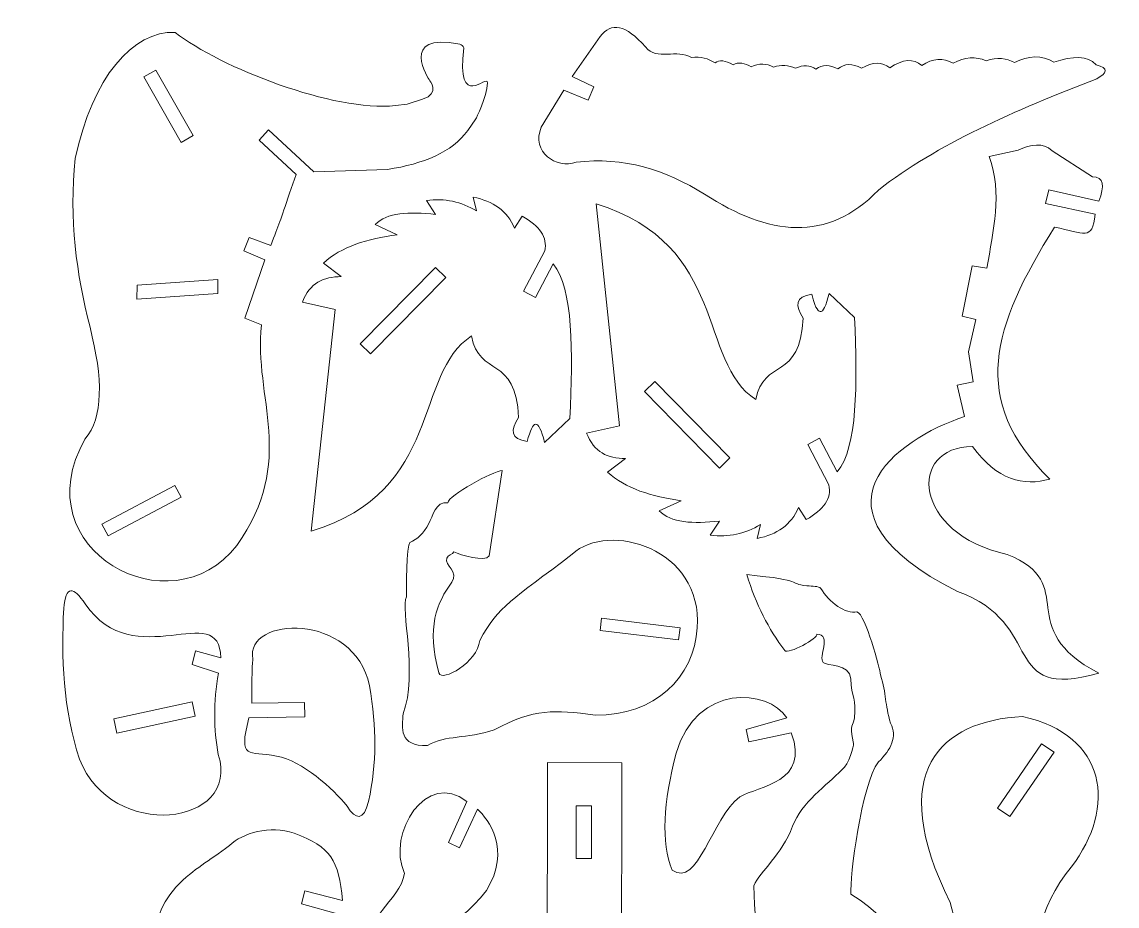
# Model space of a CAD drawing. Header units: millimetres. Extents: x -105 to 248, y -128 to 148.
# Drawn here: x 66.1 to 149.3, y 81.1 to 148.2 of the extents above; entities that cross this region are included whole.
import ezdxf

# ---------------------------------------------------------------- set-up
doc = ezdxf.new("R2010")
doc.units = ezdxf.units.MM
doc.header["$MEASUREMENT"] = 0
doc.layers.add('Camada 1', color=7, linetype='Continuous')

msp = doc.modelspace()

# ---------------------------------------------------------------- linework, layer by layer
at = {"layer": 'Camada 1', "color": 22, "lineweight": 5}
for points, knots in [([(110.0352, 147.1214), (110.0352, 147.1214), (107.901, 144.0921), (107.901, 144.0921), (107.901, 144.0921), (107.901, 144.0921), (109.5675, 143.3053), (109.5675, 143.3053), (109.5675, 143.3053), (109.5675, 143.3053), (109.1297, 142.2872), (109.1297, 142.2872), (109.1297, 142.2872), (109.1297, 142.2872), (107.2737, 143.056), (107.2737, 143.056), (107.2737, 143.056), (107.2737, 143.056), (105.5691, 140.2428), (105.5691, 140.2428), (105.5691, 140.2428), (104.7751, 138.3275), (106.7122, 137.0577), (108.2144, 137.5729), (108.2144, 137.5729), (111.8305, 138.0166), (115.0178, 136.9944), (117.9649, 135.1499), (117.9649, 135.1499), (122.8214, 131.9993), (127.3179, 131.4285), (131.1725, 135.4559), (131.1725, 135.4559), (135.6426, 138.9571), (141.5187, 141.4938), (147.7648, 143.9238), (147.7648, 143.9238), (148.5198, 144.342), (148.722, 144.715), (147.708, 144.988), (147.708, 144.988), (147.0794, 145.7039), (145.9395, 145.6516), (144.5129, 145.1679), (144.5129, 145.1679), (143.5873, 145.7308), (142.5839, 145.6919), (141.5159, 145.154), (141.5159, 145.154), (140.903, 145.4554), (140.2233, 145.5951), (139.3601, 145.2878), (139.3601, 145.2878), (138.5722, 145.6171), (137.7383, 145.5753), (136.8512, 145.0987), (136.8512, 145.0987), (136.0952, 145.5153), (135.3011, 145.4761), (134.4643, 144.9238), (134.4643, 144.9238), (133.8463, 145.4658), (133.0495, 145.442), (132.0369, 144.735), (132.0369, 144.735), (131.4763, 145.2381), (130.7524, 145.2031), (129.8932, 144.722), (129.8932, 144.722), (129.2038, 145.1134), (128.6085, 145.0705), (128.0917, 144.6679), (128.0917, 144.6679), (127.4809, 144.9849), (126.9208, 145.0246), (126.4347, 144.6585), (126.4347, 144.6585), (125.9834, 144.9411), (125.4755, 144.9962), (124.8851, 144.7184), (124.8851, 144.7184), (124.3401, 144.9559), (123.7842, 144.9979), (123.2153, 144.8039), (123.2153, 144.8039), (122.6753, 145.0875), (122.1086, 145.1153), (121.5104, 144.834), (121.5104, 144.834), (121.022, 145.0692), (120.5436, 145.2427), (120.1366, 144.9846), (120.1366, 144.9846), (119.5453, 145.3187), (119.0977, 145.365), (118.7721, 145.1162), (118.7721, 145.1162), (118.2431, 145.436), (117.679, 145.6572), (116.9894, 145.5254), (116.9894, 145.5254), (115.8635, 146.2276), (114.3587, 145.2374), (113.4782, 146.3313), (113.4782, 146.3313), (111.9934, 148.0634), (110.8661, 148.2379), (110.0352, 147.1214)], [0, 0, 0, 0, 0.037037, 0.037037, 0.037037, 0.037037, 0.0740741, 0.0740741, 0.0740741, 0.0740741, 0.1111111, 0.1111111, 0.1111111, 0.1111111, 0.1481481, 0.1481481, 0.1481481, 0.1481481, 0.1851852, 0.1851852, 0.1851852, 0.1851852, 0.2222222, 0.2222222, 0.2222222, 0.2222222, 0.2592593, 0.2592593, 0.2592593, 0.2592593, 0.2962963, 0.2962963, 0.2962963, 0.2962963, 0.3333333, 0.3333333, 0.3333333, 0.3333333, 0.3703704, 0.3703704, 0.3703704, 0.3703704, 0.4074074, 0.4074074, 0.4074074, 0.4074074, 0.4444444, 0.4444444, 0.4444444, 0.4444444, 0.4814815, 0.4814815, 0.4814815, 0.4814815, 0.5185185, 0.5185185, 0.5185185, 0.5185185, 0.5555556, 0.5555556, 0.5555556, 0.5555556, 0.5925926, 0.5925926, 0.5925926, 0.5925926, 0.6296296, 0.6296296, 0.6296296, 0.6296296, 0.6666667, 0.6666667, 0.6666667, 0.6666667, 0.7037037, 0.7037037, 0.7037037, 0.7037037, 0.7407407, 0.7407407, 0.7407407, 0.7407407, 0.7777778, 0.7777778, 0.7777778, 0.7777778, 0.8148148, 0.8148148, 0.8148148, 0.8148148, 0.8518519, 0.8518519, 0.8518519, 0.8518519, 0.8888889, 0.8888889, 0.8888889, 0.8888889, 0.9259259, 0.9259259, 0.9259259, 0.9259259, 0.962963, 0.962963, 0.962963, 0.962963, 1, 1, 1, 1]), ([(75.3835, 144.0578), (75.3835, 144.0578), (78.2232, 139.0746), (78.2232, 139.0746), (78.2232, 139.0746), (78.2232, 139.0746), (79.1358, 139.5947), (79.1358, 139.5947), (79.1358, 139.5947), (79.1358, 139.5947), (76.2961, 144.5779), (76.2961, 144.5779), (76.2961, 144.5779), (76.2961, 144.5779), (75.3835, 144.0578), (75.3835, 144.0578)], [0, 0, 0, 0, 0.25, 0.25, 0.25, 0.25, 0.5, 0.5, 0.5, 0.5, 0.75, 0.75, 0.75, 0.75, 1, 1, 1, 1]), ([(140.9657, 107.7719), (133.7503, 109.3557), (133.3794, 115.9565), (138.3267, 115.9812), (138.3267, 115.9812), (140.1695, 113.4206), (142.2196, 112.922), (144.1952, 113.5016), (144.1952, 113.5016), (138.0274, 119.5056), (139.8343, 125.0658), (144.5455, 132.6434), (144.5455, 132.6434), (146.8364, 132.2106), (147.4229, 131.5269), (147.6313, 133.6225), (147.6313, 133.6225), (147.6313, 133.6225), (143.8682, 134.4304), (143.8682, 134.4304), (143.8682, 134.4304), (143.8682, 134.4304), (144.1302, 135.4835), (144.1302, 135.4835), (144.1302, 135.4835), (144.1302, 135.4835), (147.9264, 134.6226), (147.9264, 134.6226), (147.9264, 134.6226), (148.3715, 135.775), (148.2912, 136.4634), (147.4435, 136.4741), (147.4435, 136.4741), (147.4435, 136.4741), (144.3728, 138.4521), (144.3728, 138.4521), (144.3728, 138.4521), (143.647, 139.1053), (142.7995, 138.9229), (141.7796, 138.4916), (141.7796, 138.4916), (141.7796, 138.4916), (139.5981, 138.0063), (139.5981, 138.0063), (139.5981, 138.0063), (140.6152, 135.2056), (139.9026, 132.3927), (139.4175, 129.5312), (139.4175, 129.5312), (139.4175, 129.5312), (138.2919, 129.7099), (138.2919, 129.7099), (138.2919, 129.7099), (138.2919, 129.7099), (137.5265, 125.8854), (137.5265, 125.8854), (137.5265, 125.8854), (137.5265, 125.8854), (138.571, 125.6166), (138.571, 125.6166), (138.571, 125.6166), (138.571, 125.6166), (138.0133, 123.1622), (138.0133, 123.1622), (138.0133, 123.1622), (138.0133, 123.1622), (138.3849, 120.888), (138.3849, 120.888), (138.3849, 120.888), (138.3849, 120.888), (137.1685, 120.642), (137.1685, 120.642), (137.1685, 120.642), (137.1685, 120.642), (137.7076, 118.2504), (137.7076, 118.2504), (137.7076, 118.2504), (132.5354, 116.5159), (125.015, 111.1318), (137.172, 104.957), (137.172, 104.957), (143.9742, 102.5608), (140.3143, 96.5903), (147.9246, 98.7565), (147.9246, 98.7565), (141.2993, 102.1717), (146.5582, 105.5432), (140.9657, 107.7719)], [0, 0, 0, 0, 0.0454545, 0.0454545, 0.0454545, 0.0454545, 0.0909091, 0.0909091, 0.0909091, 0.0909091, 0.1363636, 0.1363636, 0.1363636, 0.1363636, 0.1818182, 0.1818182, 0.1818182, 0.1818182, 0.2272727, 0.2272727, 0.2272727, 0.2272727, 0.2727273, 0.2727273, 0.2727273, 0.2727273, 0.3181818, 0.3181818, 0.3181818, 0.3181818, 0.3636364, 0.3636364, 0.3636364, 0.3636364, 0.4090909, 0.4090909, 0.4090909, 0.4090909, 0.4545455, 0.4545455, 0.4545455, 0.4545455, 0.5, 0.5, 0.5, 0.5, 0.5454545, 0.5454545, 0.5454545, 0.5454545, 0.5909091, 0.5909091, 0.5909091, 0.5909091, 0.6363636, 0.6363636, 0.6363636, 0.6363636, 0.6818182, 0.6818182, 0.6818182, 0.6818182, 0.7272727, 0.7272727, 0.7272727, 0.7272727, 0.7727273, 0.7727273, 0.7727273, 0.7727273, 0.8181818, 0.8181818, 0.8181818, 0.8181818, 0.8636364, 0.8636364, 0.8636364, 0.8636364, 0.9090909, 0.9090909, 0.9090909, 0.9090909, 0.9545455, 0.9545455, 0.9545455, 0.9545455, 1, 1, 1, 1]), ([(87.4231, 126.947), (87.4231, 126.947), (89.9033, 126.3941), (89.9033, 126.3941), (89.9033, 126.3941), (89.9033, 126.3941), (88.0947, 109.5406), (88.0947, 109.5406), (88.0947, 109.5406), (98.1706, 112.5977), (95.8153, 121.535), (100.273, 124.3758), (100.273, 124.3758), (100.8272, 121.193), (103.665, 122.9776), (103.8371, 118.169), (103.8371, 118.169), (103.2284, 117.2332), (103.2138, 116.5351), (104.5064, 116.3599), (104.5064, 116.3599), (104.9124, 118.0247), (105.3439, 118.2252), (105.8135, 116.2859), (105.8135, 116.2859), (105.8135, 116.2859), (107.745, 118.0998), (107.745, 118.0998), (107.745, 118.0998), (107.9697, 123.1967), (108.0148, 127.9668), (106.4704, 129.8459), (106.4704, 129.8459), (106.4704, 129.8459), (105.1196, 127.2993), (105.1196, 127.2993), (105.1196, 127.2993), (105.1196, 127.2993), (104.2263, 127.7796), (104.2263, 127.7796), (104.2263, 127.7796), (104.2263, 127.7796), (105.831, 130.8329), (105.831, 130.8329), (105.831, 130.8329), (106.0661, 131.8776), (105.4245, 132.7418), (104.1226, 133.4709), (104.1226, 133.4709), (104.1226, 133.4709), (103.5395, 132.5529), (103.5395, 132.5529), (103.5395, 132.5529), (102.977, 133.882), (101.8888, 134.6221), (100.4048, 134.9186), (100.4048, 134.9186), (100.4048, 134.9186), (100.6461, 133.8732), (100.6461, 133.8732), (100.6461, 133.8732), (99.4895, 134.5693), (98.2273, 134.8628), (96.8377, 134.6709), (96.8377, 134.6709), (96.8377, 134.6709), (97.5406, 133.6066), (97.5406, 133.6066), (97.5406, 133.6066), (95.5163, 133.8441), (93.8258, 133.7502), (92.9568, 132.8418), (92.9568, 132.8418), (92.9568, 132.8418), (94.6246, 132.0674), (94.6246, 132.0674), (94.6246, 132.0674), (92.3691, 131.7541), (90.3742, 131.1683), (89.0199, 129.9123), (89.0199, 129.9123), (89.0199, 129.9123), (90.3725, 128.8859), (90.3725, 128.8859), (90.3725, 128.8859), (89.0412, 128.8755), (87.9585, 128.411), (87.4231, 126.947)], [0, 0, 0, 0, 0.0454545, 0.0454545, 0.0454545, 0.0454545, 0.0909091, 0.0909091, 0.0909091, 0.0909091, 0.1363636, 0.1363636, 0.1363636, 0.1363636, 0.1818182, 0.1818182, 0.1818182, 0.1818182, 0.2272727, 0.2272727, 0.2272727, 0.2272727, 0.2727273, 0.2727273, 0.2727273, 0.2727273, 0.3181818, 0.3181818, 0.3181818, 0.3181818, 0.3636364, 0.3636364, 0.3636364, 0.3636364, 0.4090909, 0.4090909, 0.4090909, 0.4090909, 0.4545455, 0.4545455, 0.4545455, 0.4545455, 0.5, 0.5, 0.5, 0.5, 0.5454545, 0.5454545, 0.5454545, 0.5454545, 0.5909091, 0.5909091, 0.5909091, 0.5909091, 0.6363636, 0.6363636, 0.6363636, 0.6363636, 0.6818182, 0.6818182, 0.6818182, 0.6818182, 0.7272727, 0.7272727, 0.7272727, 0.7272727, 0.7727273, 0.7727273, 0.7727273, 0.7727273, 0.8181818, 0.8181818, 0.8181818, 0.8181818, 0.8636364, 0.8636364, 0.8636364, 0.8636364, 0.9090909, 0.9090909, 0.9090909, 0.9090909, 0.9545455, 0.9545455, 0.9545455, 0.9545455, 1, 1, 1, 1]), ([(109.0146, 117.0009), (109.0146, 117.0009), (111.4964, 117.5467), (111.4964, 117.5467), (111.4964, 117.5467), (111.4964, 117.5467), (109.7358, 134.4053), (109.7358, 134.4053), (109.7358, 134.4053), (119.8029, 131.3195), (117.4223, 122.3889), (121.8718, 119.5354), (121.8718, 119.5354), (122.4351, 122.7167), (125.2678, 120.9241), (125.4536, 125.7321), (125.4536, 125.7321), (124.8476, 126.6696), (124.8349, 127.3677), (126.1281, 127.5393), (126.1281, 127.5393), (126.5293, 125.8734), (126.9603, 125.6716), (127.4353, 127.6096), (127.4353, 127.6096), (127.4353, 127.6096), (129.3617, 125.7901), (129.3617, 125.7901), (129.3617, 125.7901), (129.5718, 120.6927), (129.6034, 115.9224), (128.0536, 114.0477), (128.0536, 114.0477), (128.0536, 114.0477), (126.71, 116.5982), (126.71, 116.5982), (126.71, 116.5982), (126.71, 116.5982), (125.8154, 116.1204), (125.8154, 116.1204), (125.8154, 116.1204), (125.8154, 116.1204), (127.4115, 113.0626), (127.4115, 113.0626), (127.4115, 113.0626), (127.6436, 112.0172), (126.9995, 111.1548), (125.6955, 110.4295), (125.6955, 110.4295), (125.6955, 110.4295), (125.1151, 111.3491), (125.1151, 111.3491), (125.1151, 111.3491), (124.5488, 110.0216), (123.4584, 109.2846), (121.9736, 108.9923), (121.9736, 108.9923), (121.9736, 108.9923), (122.2179, 110.0371), (122.2179, 110.0371), (122.2179, 110.0371), (121.0593, 109.3443), (119.7962, 109.0544), (118.4072, 109.2502), (118.4072, 109.2502), (118.4072, 109.2502), (119.1132, 110.3125), (119.1132, 110.3125), (119.1132, 110.3125), (117.0882, 110.0807), (115.398, 110.1795), (114.5315, 111.0904), (114.5315, 111.0904), (114.5315, 111.0904), (116.2016, 111.86), (116.2016, 111.86), (116.2016, 111.86), (113.9469, 112.1797), (111.9537, 112.7712), (110.603, 114.031), (110.603, 114.031), (110.603, 114.031), (111.9585, 115.0536), (111.9585, 115.0536), (111.9585, 115.0536), (110.6273, 115.0678), (109.5459, 115.5354), (109.0146, 117.0009)], [0, 0, 0, 0, 0.0454545, 0.0454545, 0.0454545, 0.0454545, 0.0909091, 0.0909091, 0.0909091, 0.0909091, 0.1363636, 0.1363636, 0.1363636, 0.1363636, 0.1818182, 0.1818182, 0.1818182, 0.1818182, 0.2272727, 0.2272727, 0.2272727, 0.2272727, 0.2727273, 0.2727273, 0.2727273, 0.2727273, 0.3181818, 0.3181818, 0.3181818, 0.3181818, 0.3636364, 0.3636364, 0.3636364, 0.3636364, 0.4090909, 0.4090909, 0.4090909, 0.4090909, 0.4545455, 0.4545455, 0.4545455, 0.4545455, 0.5, 0.5, 0.5, 0.5, 0.5454545, 0.5454545, 0.5454545, 0.5454545, 0.5909091, 0.5909091, 0.5909091, 0.5909091, 0.6363636, 0.6363636, 0.6363636, 0.6363636, 0.6818182, 0.6818182, 0.6818182, 0.6818182, 0.7272727, 0.7272727, 0.7272727, 0.7272727, 0.7727273, 0.7727273, 0.7727273, 0.7727273, 0.8181818, 0.8181818, 0.8181818, 0.8181818, 0.8636364, 0.8636364, 0.8636364, 0.8636364, 0.9090909, 0.9090909, 0.9090909, 0.9090909, 0.9545455, 0.9545455, 0.9545455, 0.9545455, 1, 1, 1, 1]), ([(91.8103, 123.7834), (91.8103, 123.7834), (92.5934, 123.0124), (92.5934, 123.0124), (92.5934, 123.0124), (92.5934, 123.0124), (98.3049, 128.8131), (98.3049, 128.8131), (98.3049, 128.8131), (98.3049, 128.8131), (97.5218, 129.5841), (97.5218, 129.5841), (97.5218, 129.5841), (97.5218, 129.5841), (91.8103, 123.7834), (91.8103, 123.7834)], [0, 0, 0, 0, 0.25, 0.25, 0.25, 0.25, 0.5, 0.5, 0.5, 0.5, 0.75, 0.75, 0.75, 0.75, 1, 1, 1, 1]), ([(74.8725, 128.2294), (74.8725, 128.2294), (74.853, 127.1613), (74.853, 127.1613), (74.853, 127.1613), (74.853, 127.1613), (80.9873, 127.5896), (80.9873, 127.5896), (80.9873, 127.5896), (80.9873, 127.5896), (81.0068, 128.6577), (81.0068, 128.6577), (81.0068, 128.6577), (81.0068, 128.6577), (74.8725, 128.2294), (74.8725, 128.2294)], [0, 0, 0, 0, 0.25, 0.25, 0.25, 0.25, 0.5, 0.5, 0.5, 0.5, 0.75, 0.75, 0.75, 0.75, 1, 1, 1, 1]), ([(113.4109, 120.1519), (113.4109, 120.1519), (114.1961, 120.9207), (114.1961, 120.9207), (114.1961, 120.9207), (114.1961, 120.9207), (119.8911, 115.1038), (119.8911, 115.1038), (119.8911, 115.1038), (119.8911, 115.1038), (119.1059, 114.335), (119.1059, 114.335), (119.1059, 114.335), (119.1059, 114.335), (113.4109, 120.1519), (113.4109, 120.1519)], [0, 0, 0, 0, 0.25, 0.25, 0.25, 0.25, 0.5, 0.5, 0.5, 0.5, 0.75, 0.75, 0.75, 0.75, 1, 1, 1, 1]), ([(95.0781, 95.6728), (94.9942, 94.6415), (94.73, 93.1512), (96.9326, 93.267), (96.9326, 93.267), (98.3058, 94.0804), (99.8482, 93.7271), (101.988, 94.4429), (101.988, 94.4429), (105.0922, 96.102), (106.502, 95.962), (109.6694, 95.5707), (109.6694, 95.5707), (114.2059, 95.5111), (117.1838, 98.4575), (117.4189, 102.1949), (117.4189, 102.1949), (117.8321, 108.2446), (110.6838, 110.3278), (107.9112, 107.7992), (107.9112, 107.7992), (103.3474, 104.2699), (102.3321, 103.9145), (100.8937, 101.2439), (100.8937, 101.2439), (100.7295, 99.5793), (98.019, 98.0457), (97.7937, 98.7719), (97.7937, 98.7719), (96.8266, 102.2175), (97.6329, 104.1008), (98.7679, 105.6665), (98.7679, 105.6665), (99.3264, 106.437), (98.1982, 106.9749), (98.3982, 107.4855), (98.3982, 107.4855), (98.4997, 107.7443), (98.8059, 107.7489), (98.9359, 107.9673), (98.9359, 107.9673), (99.3974, 107.7362), (101.2993, 107.184), (101.6172, 107.6578), (101.6172, 107.6578), (101.6172, 107.6578), (102.6029, 114.1456), (102.6029, 114.1456), (102.6029, 114.1456), (101.9182, 114.1321), (98.4754, 112.2496), (98.4699, 111.7062), (98.4699, 111.7062), (97.5408, 111.8509), (97.3091, 110.6287), (97.037, 110.1323), (97.037, 110.1323), (96.5923, 109.3209), (96.1561, 108.9492), (95.588, 108.6693), (95.588, 108.6693), (95.3445, 108.5494), (95.2982, 104.9705), (95.3284, 104.5537), (95.3284, 104.5537), (94.844, 103.6775), (96.218, 98.7077), (95.0781, 95.6728)], [0, 0, 0, 0, 0.0588235, 0.0588235, 0.0588235, 0.0588235, 0.1176471, 0.1176471, 0.1176471, 0.1176471, 0.1764706, 0.1764706, 0.1764706, 0.1764706, 0.2352941, 0.2352941, 0.2352941, 0.2352941, 0.2941176, 0.2941176, 0.2941176, 0.2941176, 0.3529412, 0.3529412, 0.3529412, 0.3529412, 0.4117647, 0.4117647, 0.4117647, 0.4117647, 0.4705882, 0.4705882, 0.4705882, 0.4705882, 0.5294118, 0.5294118, 0.5294118, 0.5294118, 0.5882353, 0.5882353, 0.5882353, 0.5882353, 0.6470588, 0.6470588, 0.6470588, 0.6470588, 0.7058824, 0.7058824, 0.7058824, 0.7058824, 0.7647059, 0.7647059, 0.7647059, 0.7647059, 0.8235294, 0.8235294, 0.8235294, 0.8235294, 0.8823529, 0.8823529, 0.8823529, 0.8823529, 0.9411765, 0.9411765, 0.9411765, 0.9411765, 1, 1, 1, 1]), ([(72.1975, 110.0823), (72.1975, 110.0823), (77.7279, 113.0221), (77.7279, 113.0221), (77.7279, 113.0221), (77.7279, 113.0221), (78.2055, 112.1301), (78.2055, 112.1301), (78.2055, 112.1301), (78.2055, 112.1301), (72.6751, 109.1903), (72.6751, 109.1903), (72.6751, 109.1903), (72.6751, 109.1903), (72.1975, 110.0823), (72.1975, 110.0823)], [0, 0, 0, 0, 0.25, 0.25, 0.25, 0.25, 0.5, 0.5, 0.5, 0.5, 0.75, 0.75, 0.75, 0.75, 1, 1, 1, 1]), ([(121.1844, 106.2425), (121.8675, 103.9928), (122.8341, 102.0815), (124.0587, 100.4784), (124.0587, 100.4784), (124.3096, 100.1419), (126.6458, 101.4282), (126.4942, 101.7209), (126.4942, 101.7209), (127.6746, 101.7019), (126.581, 99.9662), (126.9789, 99.5628), (126.9789, 99.5628), (127.2408, 99.2974), (129.0171, 99.5112), (129.0757, 98.312), (129.0757, 98.312), (129.145, 96.898), (129.5062, 96.8139), (129.3573, 95.3536), (129.3573, 95.3536), (129.2847, 94.6421), (128.9413, 95.0528), (129.2823, 93.4155), (129.2823, 93.4155), (129.3207, 93.2312), (128.9563, 91.7896), (128.3941, 91.4156), (128.3941, 91.4156), (127.2724, 90.2333), (125.3286, 88.9304), (124.6627, 87.1305), (124.6627, 87.1305), (123.8456, 84.9224), (122.196, 83.7283), (121.7079, 82.6033), (121.7079, 82.6033), (121.8803, 74.7012), (124.1492, 71.1985), (130.3573, 70.8435), (130.3573, 70.8435), (133.6197, 71.1698), (136.8387, 76.9749), (129.084, 81.9662), (129.084, 81.9662), (129.0027, 83.2095), (129.8746, 90.3128), (131.1737, 92.0043), (131.1737, 92.0043), (132.1583, 92.9413), (132.6142, 93.9449), (132.1027, 94.9439), (132.1027, 94.9439), (131.6501, 96.4435), (131.7955, 97.1139), (131.3428, 98.6337), (131.3428, 98.6337), (131.2807, 99.0357), (130.2223, 103.2264), (129.5401, 103.4168), (129.5401, 103.4168), (128.7249, 103.188), (127.3928, 104.1577), (126.8043, 105.1935), (126.8043, 105.1935), (126.5883, 105.3877), (126.2198, 105.3459), (125.7335, 105.3947), (125.7335, 105.3947), (124.2007, 105.5483), (125.7818, 105.7939), (121.1844, 106.2425)], [0, 0, 0, 0, 0.0555556, 0.0555556, 0.0555556, 0.0555556, 0.1111111, 0.1111111, 0.1111111, 0.1111111, 0.1666667, 0.1666667, 0.1666667, 0.1666667, 0.2222222, 0.2222222, 0.2222222, 0.2222222, 0.2777778, 0.2777778, 0.2777778, 0.2777778, 0.3333333, 0.3333333, 0.3333333, 0.3333333, 0.3888889, 0.3888889, 0.3888889, 0.3888889, 0.4444444, 0.4444444, 0.4444444, 0.4444444, 0.5, 0.5, 0.5, 0.5, 0.5555556, 0.5555556, 0.5555556, 0.5555556, 0.6111111, 0.6111111, 0.6111111, 0.6111111, 0.6666667, 0.6666667, 0.6666667, 0.6666667, 0.7222222, 0.7222222, 0.7222222, 0.7222222, 0.7777778, 0.7777778, 0.7777778, 0.7777778, 0.8333333, 0.8333333, 0.8333333, 0.8333333, 0.8888889, 0.8888889, 0.8888889, 0.8888889, 0.9444444, 0.9444444, 0.9444444, 0.9444444, 1, 1, 1, 1]), ([(70.4911, 92.2303), (69.2422, 95.9351), (69.1048, 100.0604), (69.2929, 103.6681), (69.2929, 103.6681), (69.4388, 105.4378), (70.0286, 105.3605), (70.9225, 104.0198), (70.9225, 104.0198), (74.6396, 98.5586), (81.1647, 104.4545), (81.2203, 99.925), (81.2203, 99.925), (81.2203, 99.925), (79.3034, 100.4386), (79.3034, 100.4386), (79.3034, 100.4386), (79.3034, 100.4386), (79.0366, 99.4174), (79.0366, 99.4174), (79.0366, 99.4174), (79.0366, 99.4174), (81.0468, 98.761), (81.0468, 98.761), (81.0468, 98.761), (80.6679, 96.5419), (80.6641, 94.4796), (81.0355, 92.5743), (81.0355, 92.5743), (82.7823, 87.1403), (72.9285, 85.9139), (70.4911, 92.2303)], [0, 0, 0, 0, 0.125, 0.125, 0.125, 0.125, 0.25, 0.25, 0.25, 0.25, 0.375, 0.375, 0.375, 0.375, 0.5, 0.5, 0.5, 0.5, 0.625, 0.625, 0.625, 0.625, 0.75, 0.75, 0.75, 0.75, 0.875, 0.875, 0.875, 0.875, 1, 1, 1, 1]), ([(92.5152, 97.8031), (93.0544, 94.5342), (93.0947, 91.9859), (92.4453, 88.9942), (92.4453, 88.9942), (92.082, 87.534), (91.4772, 87.5679), (90.8109, 88.6594), (90.8109, 88.6594), (89.7726, 89.9798), (87.4123, 92.0936), (85.4532, 92.4589), (85.4532, 92.4589), (83.3217, 92.8563), (82.5454, 92.0862), (83.3476, 95.3505), (83.3476, 95.3505), (83.3476, 95.3505), (87.5997, 95.4251), (87.5997, 95.4251), (87.5997, 95.4251), (87.5997, 95.4251), (87.5771, 96.5217), (87.5771, 96.5217), (87.5771, 96.5217), (87.5771, 96.5217), (83.5909, 96.4624), (83.5909, 96.4624), (83.5909, 96.4624), (83.5207, 98.1867), (83.6506, 99.8141), (83.6506, 99.8141), (83.6506, 99.8141), (83.0498, 103.1021), (91.3381, 103.4182), (92.5152, 97.8031)], [0, 0, 0, 0, 0.1111111, 0.1111111, 0.1111111, 0.1111111, 0.2222222, 0.2222222, 0.2222222, 0.2222222, 0.3333333, 0.3333333, 0.3333333, 0.3333333, 0.4444444, 0.4444444, 0.4444444, 0.4444444, 0.5555556, 0.5555556, 0.5555556, 0.5555556, 0.6666667, 0.6666667, 0.6666667, 0.6666667, 0.7777778, 0.7777778, 0.7777778, 0.7777778, 0.8888889, 0.8888889, 0.8888889, 0.8888889, 1, 1, 1, 1]), ([(110.1524, 102.9209), (110.1524, 102.9209), (110.0421, 101.9961), (110.0421, 101.9961), (110.0421, 101.9961), (110.0421, 101.9961), (116.0033, 101.285), (116.0033, 101.285), (116.0033, 101.285), (116.0033, 101.285), (116.1137, 102.2098), (116.1137, 102.2098), (116.1137, 102.2098), (116.1137, 102.2098), (110.1524, 102.9209), (110.1524, 102.9209)], [0, 0, 0, 0, 0.25, 0.25, 0.25, 0.25, 0.5, 0.5, 0.5, 0.5, 0.75, 0.75, 0.75, 0.75, 1, 1, 1, 1]), ([(124.5571, 94.2093), (124.5571, 94.2093), (121.3359, 93.5327), (121.3359, 93.5327), (121.3359, 93.5327), (121.3359, 93.5327), (121.1337, 94.4747), (121.1337, 94.4747), (121.1337, 94.4747), (121.1337, 94.4747), (124.2163, 95.3562), (124.2163, 95.3562), (124.2163, 95.3562), (122.7833, 97.5602), (117.4153, 98.0242), (115.8078, 92.6814), (115.8078, 92.6814), (114.8545, 88.9487), (114.6424, 85.8841), (115.5141, 83.7956), (115.5141, 83.7956), (117.4883, 82.3821), (118.4765, 87.7056), (120.6485, 89.3611), (120.6485, 89.3611), (122.1086, 90.1832), (126.002, 90.4466), (124.5571, 94.2093)], [0, 0, 0, 0, 0.1428571, 0.1428571, 0.1428571, 0.1428571, 0.2857143, 0.2857143, 0.2857143, 0.2857143, 0.4285714, 0.4285714, 0.4285714, 0.4285714, 0.5714286, 0.5714286, 0.5714286, 0.5714286, 0.7142857, 0.7142857, 0.7142857, 0.7142857, 0.8571429, 0.8571429, 0.8571429, 0.8571429, 1, 1, 1, 1]), ([(73.329, 94.1947), (73.329, 94.1947), (73.0946, 95.2833), (73.0946, 95.2833), (73.0946, 95.2833), (73.0946, 95.2833), (79.043, 96.5642), (79.043, 96.5642), (79.043, 96.5642), (79.043, 96.5642), (79.2774, 95.4756), (79.2774, 95.4756), (79.2774, 95.4756), (79.2774, 95.4756), (73.329, 94.1947), (73.329, 94.1947)], [0, 0, 0, 0, 0.25, 0.25, 0.25, 0.25, 0.5, 0.5, 0.5, 0.5, 0.75, 0.75, 0.75, 0.75, 1, 1, 1, 1]), ([(142.8923, 56.5337), (142.8923, 56.5337), (137.342, 59.9125), (137.342, 59.9125), (137.342, 59.9125), (137.8811, 62.5155), (141.3924, 59.7552), (141.8121, 62.4789), (141.8121, 62.4789), (142.6845, 68.1389), (142.8677, 73.0986), (141.0258, 74.3315), (141.0258, 74.3315), (138.9028, 77.2205), (137.1535, 78.6824), (136.6338, 81.3171), (136.6338, 81.3171), (131.6605, 91.3268), (135.9144, 95.1255), (142.1234, 95.4627), (142.1234, 95.4627), (148.5383, 94.0288), (149.307, 88.5871), (145.8247, 84.016), (145.8247, 84.016), (143.3133, 80.9584), (142.454, 77.2518), (144.4347, 75.3132), (144.4347, 75.3132), (145.8582, 74.4024), (146.4981, 73.1044), (145.699, 71.4594), (145.699, 71.4594), (145.2421, 69.961), (144.9382, 68.4609), (144.8664, 66.881), (144.8664, 66.881), (144.6181, 65.3012), (144.7108, 63.8913), (145.2154, 62.4633), (145.2154, 62.4633), (145.4248, 61.4501), (145.3207, 60.7338), (144.8437, 60.7885), (144.8437, 60.7885), (144.0291, 61.0197), (143.5294, 60.8343), (143.3561, 59.6238), (143.3561, 59.6238), (143.4248, 58.4385), (143.5195, 57.5335), (142.8923, 56.5337)], [0, 0, 0, 0, 0.0769231, 0.0769231, 0.0769231, 0.0769231, 0.1538462, 0.1538462, 0.1538462, 0.1538462, 0.2307692, 0.2307692, 0.2307692, 0.2307692, 0.3076923, 0.3076923, 0.3076923, 0.3076923, 0.3846154, 0.3846154, 0.3846154, 0.3846154, 0.4615385, 0.4615385, 0.4615385, 0.4615385, 0.5384615, 0.5384615, 0.5384615, 0.5384615, 0.6153846, 0.6153846, 0.6153846, 0.6153846, 0.6923077, 0.6923077, 0.6923077, 0.6923077, 0.7692308, 0.7692308, 0.7692308, 0.7692308, 0.8461538, 0.8461538, 0.8461538, 0.8461538, 0.9230769, 0.9230769, 0.9230769, 0.9230769, 1, 1, 1, 1]), ([(141.1672, 87.8596), (141.1672, 87.8596), (140.2267, 88.4895), (140.2267, 88.4895), (140.2267, 88.4895), (140.2267, 88.4895), (143.5766, 93.3933), (143.5766, 93.3933), (143.5766, 93.3933), (143.5766, 93.3933), (144.5171, 92.7633), (144.5171, 92.7633), (144.5171, 92.7633), (144.5171, 92.7633), (141.1672, 87.8596), (141.1672, 87.8596)], [0, 0, 0, 0, 0.25, 0.25, 0.25, 0.25, 0.5, 0.5, 0.5, 0.5, 0.75, 0.75, 0.75, 0.75, 1, 1, 1, 1]), ([(106.0105, 75.0258), (106.0105, 75.0258), (106.0346, 91.9534), (106.0346, 91.9534), (106.0346, 91.9534), (106.0346, 91.9534), (111.6906, 91.9453), (111.6906, 91.9453), (111.6906, 91.9453), (111.6906, 91.9453), (111.6665, 75.0177), (111.6665, 75.0177), (111.6665, 75.0177), (111.6665, 75.0177), (109.3711, 75.021), (109.3711, 75.021), (109.3711, 75.021), (109.3711, 75.021), (109.3878, 79.7081), (109.3878, 79.7081), (109.3878, 79.7081), (109.3878, 79.7081), (108.3022, 79.7051), (108.3022, 79.7051), (108.3022, 79.7051), (108.3022, 79.7051), (108.2555, 75.0226), (108.2555, 75.0226), (108.2555, 75.0226), (108.2555, 75.0226), (106.0105, 75.0258), (106.0105, 75.0258)], [0, 0, 0, 0, 0.125, 0.125, 0.125, 0.125, 0.25, 0.25, 0.25, 0.25, 0.375, 0.375, 0.375, 0.375, 0.5, 0.5, 0.5, 0.5, 0.625, 0.625, 0.625, 0.625, 0.75, 0.75, 0.75, 0.75, 0.875, 0.875, 0.875, 0.875, 1, 1, 1, 1]), ([(99.9018, 89.0014), (99.9018, 89.0014), (98.5078, 85.881), (98.5078, 85.881), (98.5078, 85.881), (98.5078, 85.881), (99.3553, 85.4859), (99.3553, 85.4859), (99.3553, 85.4859), (99.3553, 85.4859), (100.7179, 88.4077), (100.7179, 88.4077), (100.7179, 88.4077), (101.5853, 87.6522), (103.2858, 85.3431), (101.4115, 82.2371), (101.4115, 82.2371), (99.0172, 79.2191), (95.6596, 77.6098), (93.438, 78.4965), (93.438, 78.4965), (91.535, 79.8156), (94.8883, 81.455), (95.1754, 83.5401), (95.1754, 83.5401), (93.7855, 86.5997), (96.8923, 91.4399), (99.9018, 89.0014)], [0, 0, 0, 0, 0.1428571, 0.1428571, 0.1428571, 0.1428571, 0.2857143, 0.2857143, 0.2857143, 0.2857143, 0.4285714, 0.4285714, 0.4285714, 0.4285714, 0.5714286, 0.5714286, 0.5714286, 0.5714286, 0.7142857, 0.7142857, 0.7142857, 0.7142857, 0.8571429, 0.8571429, 0.8571429, 0.8571429, 1, 1, 1, 1]), ([(108.2058, 84.6773), (108.2058, 84.6773), (108.2115, 88.666), (108.2115, 88.666), (108.2115, 88.666), (108.2115, 88.666), (109.3878, 88.6643), (109.3878, 88.6643), (109.3878, 88.6643), (109.3878, 88.6643), (109.3821, 84.6756), (109.3821, 84.6756), (109.3821, 84.6756), (109.3821, 84.6756), (108.2058, 84.6773), (108.2058, 84.6773)], [0, 0, 0, 0, 0.25, 0.25, 0.25, 0.25, 0.5, 0.5, 0.5, 0.5, 0.75, 0.75, 0.75, 0.75, 1, 1, 1, 1]), ([(77.8119, 82.5054), (75.1483, 79.2604), (76.7766, 78.1299), (78.9138, 77.9886), (78.9138, 77.9886), (80.0237, 78.0411), (80.9873, 77.6787), (82.0086, 77.3388), (82.0086, 77.3388), (84.552, 76.4925), (88.4235, 76.6389), (90.2744, 80.4078), (90.2744, 80.4078), (90.2744, 80.4078), (87.3578, 81.2176), (87.3578, 81.2176), (87.3578, 81.2176), (87.3578, 81.2176), (87.6156, 82.2211), (87.6156, 82.2211), (87.6156, 82.2211), (87.6156, 82.2211), (90.4768, 81.4848), (90.4768, 81.4848), (90.4768, 81.4848), (90.1547, 84.5528), (89.632, 85.5149), (86.7982, 86.598), (86.7982, 86.598), (84.9465, 87.1893), (82.8804, 86.6373), (81.8865, 85.6587), (81.8865, 85.6587), (80.2293, 84.3824), (79.2828, 84.0022), (77.8119, 82.5054)], [0, 0, 0, 0, 0.1111111, 0.1111111, 0.1111111, 0.1111111, 0.2222222, 0.2222222, 0.2222222, 0.2222222, 0.3333333, 0.3333333, 0.3333333, 0.3333333, 0.4444444, 0.4444444, 0.4444444, 0.4444444, 0.5555556, 0.5555556, 0.5555556, 0.5555556, 0.6666667, 0.6666667, 0.6666667, 0.6666667, 0.7777778, 0.7777778, 0.7777778, 0.7777778, 0.8888889, 0.8888889, 0.8888889, 0.8888889, 1, 1, 1, 1])]:
    msp.add_open_spline(points, degree=3, knots=knots, dxfattribs=at)
at = {"layer": 'Camada 1', "color": 1, "lineweight": 5}
msp.add_open_spline([(94.4862, 141.8815), (94.4862, 141.8815), (95.3775, 141.9986), (95.3775, 141.9986), (95.3775, 141.9986), (95.3775, 141.9986), (96.5543, 142.3544), (96.5543, 142.3544), (96.5543, 142.3544), (97.9208, 142.7881), (97.0724, 143.8173), (97.0724, 143.8173), (97.0724, 143.8173), (97.0855, 143.8037), (94.6231, 147.5012), (99.3794, 146.5477), (99.3794, 146.5477), (99.5296, 146.5022), (99.6292, 146.406), (99.678, 146.2591), (99.678, 146.2591), (99.1059, 141.3685), (101.504, 144.3582), (101.4801, 143.6022), (101.4801, 143.6022), (101.4465, 142.5373), (100.5979, 140.8666), (100.5979, 140.8666), (100.5979, 140.8666), (100.5979, 140.8666), (99.9821, 139.9874), (99.9821, 139.9874), (99.9821, 139.9874), (98.7828, 138.3223), (96.6162, 137.4503), (93.8951, 137.033), (93.8951, 137.033), (93.8951, 137.033), (88.2929, 136.8419), (88.2929, 136.8419), (88.2929, 136.8419), (88.2929, 136.8419), (84.8554, 140.0489), (84.8554, 140.0489), (84.8554, 140.0489), (84.8554, 140.0489), (84.146, 139.2572), (84.146, 139.2572), (84.146, 139.2572), (84.146, 139.2572), (86.9507, 136.6412), (86.9507, 136.6412), (86.9507, 136.6412), (86.9507, 136.6412), (86.4435, 135.2341), (86.4435, 135.2341), (86.4435, 135.2341), (85.7614, 133.1074), (85.6361, 132.897), (85.0223, 131.2375), (85.0223, 131.2375), (85.0223, 131.2375), (83.3853, 131.8553), (83.3853, 131.8553), (83.3853, 131.8553), (83.3853, 131.8553), (82.966, 130.8348), (82.966, 130.8348), (82.966, 130.8348), (82.966, 130.8348), (84.5801, 130.1546), (84.5801, 130.1546), (84.5801, 130.1546), (84.5801, 130.1546), (83.0578, 125.7234), (83.0578, 125.7234), (83.0578, 125.7234), (83.0578, 125.7234), (84.3164, 125.216), (84.3164, 125.216), (84.3164, 125.216), (83.6907, 119.6589), (87.0325, 114.9116), (82.4345, 108.4538), (82.4345, 108.4538), (77.4718, 101.9899), (66.1148, 108.1061), (70.907, 116.5267), (70.907, 116.5267), (72.3058, 118.1688), (72.2835, 121.1458), (71.2889, 125.0364), (71.2889, 125.0364), (70.2702, 129.0648), (69.6587, 133.2495), (70.1727, 137.8664), (70.1727, 137.8664), (71.4576, 143.9959), (74.5519, 147.5963), (77.751, 147.4395), (77.751, 147.4395), (81.2011, 144.7514), (89.8341, 141.3796), (94.4862, 141.8815)], degree=3, knots=[0, 0, 0, 0, 0.0384615, 0.0384615, 0.0384615, 0.0384615, 0.0769231, 0.0769231, 0.0769231, 0.0769231, 0.1153846, 0.1153846, 0.1153846, 0.1153846, 0.1538462, 0.1538462, 0.1538462, 0.1538462, 0.1923077, 0.1923077, 0.1923077, 0.1923077, 0.2307692, 0.2307692, 0.2307692, 0.2307692, 0.2692308, 0.2692308, 0.2692308, 0.2692308, 0.3076923, 0.3076923, 0.3076923, 0.3076923, 0.3461538, 0.3461538, 0.3461538, 0.3461538, 0.3846154, 0.3846154, 0.3846154, 0.3846154, 0.4230769, 0.4230769, 0.4230769, 0.4230769, 0.4615385, 0.4615385, 0.4615385, 0.4615385, 0.5, 0.5, 0.5, 0.5, 0.5384615, 0.5384615, 0.5384615, 0.5384615, 0.5769231, 0.5769231, 0.5769231, 0.5769231, 0.6153846, 0.6153846, 0.6153846, 0.6153846, 0.6538462, 0.6538462, 0.6538462, 0.6538462, 0.6923077, 0.6923077, 0.6923077, 0.6923077, 0.7307692, 0.7307692, 0.7307692, 0.7307692, 0.7692308, 0.7692308, 0.7692308, 0.7692308, 0.8076923, 0.8076923, 0.8076923, 0.8076923, 0.8461538, 0.8461538, 0.8461538, 0.8461538, 0.8846154, 0.8846154, 0.8846154, 0.8846154, 0.9230769, 0.9230769, 0.9230769, 0.9230769, 0.9615385, 0.9615385, 0.9615385, 0.9615385, 1, 1, 1, 1], dxfattribs=at)

doc.saveas('drawing.dxf')
